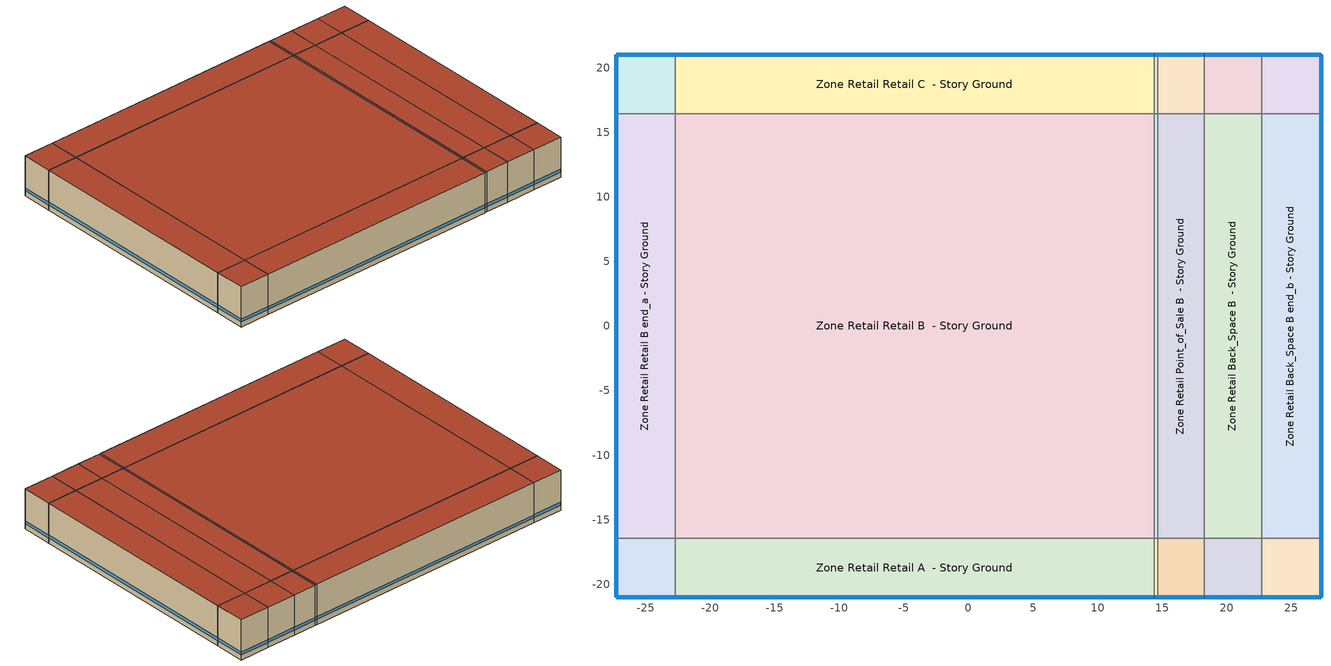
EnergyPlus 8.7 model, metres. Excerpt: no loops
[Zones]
Zone Retail Back_Space A  - Story Ground
 floor ground (Ground FloorGround_Floor_R11_T2013): 18.26,-21 18.26,-16.43 22.73,-16.43 22.73,-21 z0
 wall outside (Metal framed wallsW1_R8.60): 18.26,-21 22.73,-21 z0:6.1
 wall to Zone Retail Point_of_Sale A  - Story Ground (Typical Interior Wall): 18.26,-16.43 18.26,-21 z0:6.1
 wall to Zone Retail Back_Space B  - Story Ground (Typical Interior Wall): 22.73,-16.43 18.26,-16.43 z0:6.1
 wall to Zone Retail Back_Space A end_b - Story Ground (Typical Interior Wall): 22.73,-21 22.73,-16.43 z0:6.1
 window (U1.23_SHGC0.82_SimpleGlazing_Window_01): 18.28,-21 22.7,-21 z0.76:1.19
 roof outside (Metal roofR1_R14.20): 22.73,-21 22.73,-16.43 18.26,-16.43 18.26,-21 z6.1
Zone Retail Back_Space A end_b - Story Ground
 floor ground (Ground FloorGround_Floor_R11_T2013): 22.73,-21 22.73,-16.43 27.3,-16.43 27.3,-21 z0
 wall outside (Metal framed wallsW1_R8.60): 22.73,-21 27.3,-21 27.3,-16.43 z0:6.1
 wall to Zone Retail Back_Space B end_b - Story Ground (Typical Interior Wall): 27.3,-16.43 22.73,-16.43 z0:6.1
 window (U1.23_SHGC0.82_SimpleGlazing_Window_01): 27.3,-20.97 27.3,-16.45 / 22.75,-21 27.27,-21 z0.76:1.19
 roof outside (Metal roofR1_R14.20): 27.3,-21 27.3,-16.43 22.73,-16.43 22.73,-21 z6.1
Zone Retail Back_Space B  - Story Ground
 floor ground (Ground FloorGround_Floor_R11_T2013): 18.26,-16.43 18.26,16.43 22.73,16.43 22.73,-16.43 z0
 wall to Zone Retail Point_of_Sale B  - Story Ground (Typical Interior Wall): 18.26,16.43 18.26,-16.43 z0:6.1
 wall to Zone Retail Back_Space C  - Story Ground (Typical Interior Wall): 22.73,16.43 18.26,16.43 z0:6.1
 wall to Zone Retail Back_Space B end_b - Story Ground (Typical Interior Wall): 22.73,-16.43 22.73,16.43 z0:6.1
 roof outside (Metal roofR1_R14.20): 22.73,-16.43 22.73,16.43 18.26,16.43 18.26,-16.43 z6.1
Zone Retail Back_Space B end_b - Story Ground
 floor ground (Ground FloorGround_Floor_R11_T2013): 22.73,-16.43 22.73,16.43 27.3,16.43 27.3,-16.43 z0
 wall outside (Metal framed wallsW1_R8.60): 27.3,-16.43 27.3,16.43 z0:6.1
 wall to Zone Retail Back_Space C end_b - Story Ground (Typical Interior Wall): 27.3,16.43 22.73,16.43 z0:6.1
 window (U1.23_SHGC0.82_SimpleGlazing_Window_01): 27.3,-16.4 27.3,16.4 z0.76:1.19
 roof outside (Metal roofR1_R14.20): 27.3,-16.43 27.3,16.43 22.73,16.43 22.73,-16.43 z6.1
Zone Retail Back_Space C  - Story Ground
 floor ground (Ground FloorGround_Floor_R11_T2013): 18.26,16.43 18.26,21 22.73,21 22.73,16.43 z0
 wall outside (Metal framed wallsW1_R8.60): 22.73,21 18.26,21 z0:6.1
 wall to Zone Retail Point_of_Sale C  - Story Ground (Typical Interior Wall): 18.26,21 18.26,16.43 z0:6.1
 wall to Zone Retail Back_Space C end_b - Story Ground (Typical Interior Wall): 22.73,16.43 22.73,21 z0:6.1
 window (U1.23_SHGC0.82_SimpleGlazing_Window_01): 22.7,21 18.28,21 z0.76:1.19
 roof outside (Metal roofR1_R14.20): 22.73,16.43 22.73,21 18.26,21 18.26,16.43 z6.1
Zone Retail Back_Space C end_b - Story Ground
 floor ground (Ground FloorGround_Floor_R11_T2013): 22.73,16.43 22.73,21 27.3,21 27.3,16.43 z0
 wall outside (Metal framed wallsW1_R8.60): 27.3,16.43 27.3,21 22.73,21 z0:6.1
 window (U1.23_SHGC0.82_SimpleGlazing_Window_01): 27.27,21 22.75,21 / 27.3,16.45 27.3,20.97 z0.76:1.19
 roof outside (Metal roofR1_R14.20): 27.3,16.43 27.3,21 22.73,21 22.73,16.43 z6.1
Zone Retail Entry A  - Story Ground
 floor ground (Ground FloorGround_Floor_R11_T2013): 14.39,-21 14.39,-16.43 14.67,-16.43 14.67,-21 z0
 wall outside (Metal framed wallsW1_R8.60): 14.39,-21 14.67,-21 z0:6.1
 wall to Zone Retail Retail A  - Story Ground (Typical Interior Wall): 14.39,-16.43 14.39,-21 z0:6.1
 wall to Zone Retail Entry B  - Story Ground (Typical Interior Wall): 14.67,-16.43 14.39,-16.43 z0:6.1
 wall to Zone Retail Point_of_Sale A  - Story Ground (Typical Interior Wall): 14.67,-21 14.67,-16.43 z0:6.1
 window (U1.23_SHGC0.82_SimpleGlazing_Window_01): 14.41,-21 14.65,-21 z0.76:1.28
 roof outside (Metal roofR1_R14.20): 14.67,-21 14.67,-16.43 14.39,-16.43 14.39,-21 z6.1
Zone Retail Entry B  - Story Ground
 floor ground (Ground FloorGround_Floor_R11_T2013): 14.39,-16.43 14.39,16.43 14.67,16.43 14.67,-16.43 z0
 wall to Zone Retail Retail B  - Story Ground (Typical Interior Wall): 14.39,16.43 14.39,-16.43 z0:6.1
 wall to Zone Retail Entry C  - Story Ground (Typical Interior Wall): 14.67,16.43 14.39,16.43 z0:6.1
 wall to Zone Retail Point_of_Sale B  - Story Ground (Typical Interior Wall): 14.67,-16.43 14.67,16.43 z0:6.1
 roof outside (Metal roofR1_R14.20): 14.67,-16.43 14.67,16.43 14.39,16.43 14.39,-16.43 z6.1
Zone Retail Entry C  - Story Ground
 floor ground (Ground FloorGround_Floor_R11_T2013): 14.39,16.43 14.39,21 14.67,21 14.67,16.43 z0
 wall outside (Metal framed wallsW1_R8.60): 14.67,21 14.39,21 z0:6.1
 wall to Zone Retail Retail C  - Story Ground (Typical Interior Wall): 14.39,21 14.39,16.43 z0:6.1
 wall to Zone Retail Point_of_Sale C  - Story Ground (Typical Interior Wall): 14.67,16.43 14.67,21 z0:6.1
 window (U1.23_SHGC0.82_SimpleGlazing_Window_01): 14.65,21 14.41,21 z0.76:1.28
 roof outside (Metal roofR1_R14.20): 14.67,16.43 14.67,21 14.39,21 14.39,16.43 z6.1
Zone Retail Point_of_Sale A  - Story Ground
 floor ground (Ground FloorGround_Floor_R11_T2013): 14.67,-21 14.67,-16.43 18.26,-16.43 18.26,-21 z0
 wall outside (Metal framed wallsW1_R8.60): 14.67,-21 18.26,-21 z0:6.1
 wall to Zone Retail Point_of_Sale B  - Story Ground (Typical Interior Wall): 18.26,-16.43 14.67,-16.43 z0:6.1
 window (U1.23_SHGC0.82_SimpleGlazing_Window_01): 14.7,-21 18.23,-21 z0.76:1.19
 roof outside (Metal roofR1_R14.20): 18.26,-21 18.26,-16.43 14.67,-16.43 14.67,-21 z6.1
Zone Retail Point_of_Sale B  - Story Ground
 floor ground (Ground FloorGround_Floor_R11_T2013): 14.67,-16.43 14.67,16.43 18.26,16.43 18.26,-16.43 z0
 wall to Zone Retail Point_of_Sale C  - Story Ground (Typical Interior Wall): 18.26,16.43 14.67,16.43 z0:6.1
 roof outside (Metal roofR1_R14.20): 18.26,-16.43 18.26,16.43 14.67,16.43 14.67,-16.43 z6.1
Zone Retail Point_of_Sale C  - Story Ground
 floor ground (Ground FloorGround_Floor_R11_T2013): 14.67,16.43 14.67,21 18.26,21 18.26,16.43 z0
 wall outside (Metal framed wallsW1_R8.60): 18.26,21 14.67,21 z0:6.1
 window (U1.23_SHGC0.82_SimpleGlazing_Window_01): 18.23,21 14.7,21 z0.76:1.19
 roof outside (Metal roofR1_R14.20): 18.26,16.43 18.26,21 14.67,21 14.67,16.43 z6.1
Zone Retail Retail A  - Story Ground
 floor ground (Ground FloorGround_Floor_R11_T2013): -22.73,-21 -22.73,-16.43 14.39,-16.43 14.39,-21 z0
 wall outside (Metal framed wallsW1_R8.60): -22.73,-21 14.39,-21 z0:6.1
 wall to Zone Retail Retail A end_a - Story Ground (Typical Interior Wall): -22.73,-16.43 -22.73,-21 z0:6.1
 wall to Zone Retail Retail B  - Story Ground (Typical Interior Wall): 14.39,-16.43 -22.73,-16.43 z0:6.1
 window (U1.23_SHGC0.82_SimpleGlazing_Window_01): -22.7,-21 14.36,-21 z0.76:1.19
 roof outside (Metal roofR1_R14.20): 14.39,-21 14.39,-16.43 -22.73,-16.43 -22.73,-21 z6.1
Zone Retail Retail A end_a - Story Ground
 floor ground (Ground FloorGround_Floor_R11_T2013): -27.3,-21 -27.3,-16.43 -22.73,-16.43 -22.73,-21 z0
 wall outside (Metal framed wallsW1_R8.60): -27.3,-16.43 -27.3,-21 -22.73,-21 z0:6.1
 wall to Zone Retail Retail B end_a - Story Ground (Typical Interior Wall): -22.73,-16.43 -27.3,-16.43 z0:6.1
 window (U1.23_SHGC0.82_SimpleGlazing_Window_01): -27.3,-16.45 -27.3,-20.97 / -27.27,-21 -22.75,-21 z0.76:1.19
 roof outside (Metal roofR1_R14.20): -22.73,-21 -22.73,-16.43 -27.3,-16.43 -27.3,-21 z6.1
Zone Retail Retail B  - Story Ground
 floor ground (Ground FloorGround_Floor_R11_T2013): -22.73,-16.43 -22.73,16.43 14.39,16.43 14.39,-16.43 z0
 wall to Zone Retail Retail B end_a - Story Ground (Typical Interior Wall): -22.73,16.43 -22.73,-16.43 z0:6.1
 wall to Zone Retail Retail C  - Story Ground (Typical Interior Wall): 14.39,16.43 -22.73,16.43 z0:6.1
 roof outside (Metal roofR1_R14.20): 14.39,-16.43 14.39,16.43 -22.73,16.43 -22.73,-16.43 z6.1
Zone Retail Retail B end_a - Story Ground
 floor ground (Ground FloorGround_Floor_R11_T2013): -27.3,-16.43 -27.3,16.43 -22.73,16.43 -22.73,-16.43 z0
 wall outside (Metal framed wallsW1_R8.60): -27.3,16.43 -27.3,-16.43 z0:6.1
 wall to Zone Retail Retail C end_a - Story Ground (Typical Interior Wall): -22.73,16.43 -27.3,16.43 z0:6.1
 window (U1.23_SHGC0.82_SimpleGlazing_Window_01): -27.3,16.4 -27.3,-16.4 z0.76:1.19
 roof outside (Metal roofR1_R14.20): -22.73,-16.43 -22.73,16.43 -27.3,16.43 -27.3,-16.43 z6.1
Zone Retail Retail C  - Story Ground
 floor ground (Ground FloorGround_Floor_R11_T2013): -22.73,16.43 -22.73,21 14.39,21 14.39,16.43 z0
 wall outside (Metal framed wallsW1_R8.60): 14.39,21 -22.73,21 z0:6.1
 wall to Zone Retail Retail C end_a - Story Ground (Typical Interior Wall): -22.73,21 -22.73,16.43 z0:6.1
 window (U1.23_SHGC0.82_SimpleGlazing_Window_01): 14.36,21 -22.7,21 z0.76:1.19
 roof outside (Metal roofR1_R14.20): 14.39,16.43 14.39,21 -22.73,21 -22.73,16.43 z6.1
Zone Retail Retail C end_a - Story Ground
 floor ground (Ground FloorGround_Floor_R11_T2013): -27.3,16.43 -27.3,21 -22.73,21 -22.73,16.43 z0
 wall outside (Metal framed wallsW1_R8.60): -22.73,21 -27.3,21 -27.3,16.43 z0:6.1
 window (U1.23_SHGC0.82_SimpleGlazing_Window_01): -27.3,20.97 -27.3,16.45 / -22.75,21 -27.27,21 z0.76:1.19
 roof outside (Metal roofR1_R14.20): -22.73,16.43 -22.73,21 -27.3,21 -27.3,16.43 z6.1
[Building]
CEC Pre-1978|RetailStandalone
[Site:Location]
Climate Zone 3_CA_USA: Latitude {deg}=37.7; Longitude {deg}=-122.2; Time Zone {hr}=-8; Elevation {m}=2
[Site:WaterMainsTemperature]
Calculation Method=Correlation; Annual Average Outdoor Air Temperature {C}=14.1417; Maximum Difference In Monthly Average Outdoor Air Temperatures {deltaC}=7.8
[SizingPeriod:DesignDay] Day of Month=21; Dry-Bulb Temperature Range Modifier Type=DefaultMultipliers; Humidity Condition Type=Wetbulb; Barometric Pressure {Pa}=101301; Rain Indicator=No; Snow Indicator=No; Daylight Saving Time Indicator=No
Name | Month | Day Type | Maximum Dry-Bulb Temperature {C} | Daily Dry-Bulb Temperature Range {deltaC} | Wetbulb or DewPoint at Maximum Dry-Bulb {C} | Wind Speed {m/s} | Wind Direction {deg} | Solar Model Indicator | ASHRAE Clear Sky Optical Depth for Beam Irradiance (taub) | ASHRAE Clear Sky Optical Depth for Diffuse Irradiance (taud) | Sky Clearness
Climate Zone 3 Ann Clg .4% Condns DB=>MWB | 8 | SummerDesignDay | 27.7 | 7.4 | 18.3 | 4.9 | 290 | ASHRAETau | 0.367 | 2.428
Climate Zone 3 Ann Clg .4% Condns WB=>MDB | 8 | SummerDesignDay | 25.5 | 7.4 | 19.8 | 4.9 | 290 | ASHRAETau | 0.367 | 2.428
Climate Zone 3 Ann Htg 99.6% Condns DB | 1 | WinterDesignDay | 2.9 | 0 | 2.9 | 2.2 | 50 | ASHRAEClearSky |  |  | 0
[Material]
Name | Roughness | Thickness {m} | Conductivity {W/m-K} | Density {kg/m3} | Specific Heat {J/kg-K} | Thermal Absorptance | Solar Absorptance | Visible Absorptance
Air - Metal Wall Framing - 16 or 24 in. OC | Smooth | 0.1397 | 1.22017 | 1.28148 | 1004.832 | 0.9 | 0.7 | 0.7
Carpet - 3/4 in. CBES | Smooth | 0.01905 | 0.0500335 | 288.332 | 1381.644 | 0.9 | 0.7 | 0.8
G01 13mm gypsum board | Smooth | 0.0127 | 0.160031 | 800.001 | 1090.73 | 0.9 | 0.7 | 0.5
Ground_Floor_R11_T2013 | Smooth | 0.0442273 | 0.0230232 | 16.0185 | 1130.436 | 0.9 | 0.7 | 0.8
Gypsum Board - 1/2 in. CBES | Smooth | 0.0127 | 0.160107 | 640.739 | 1130.436 | 0.9 | 0.7 | 0.8
Metal Standing Seam - 1/16 in. CBES | MediumRough | 0.001524 | 0.580388 | 7820.53 | 502.416 | 0.85 | 0.37 | 0.85
Plywood - 5/8 in. CBES | Smooth | 0.016002 | 0.12008 | 480.554 | 1884.06 | 0.9 | 0.7 | 0.7
R1_R14.20 | Smooth | 0.0575653 | 0.0230232 | 16.0185 | 1130.436 | 0.9 | 0.7 | 0.8
Stucco - 7/8 in. CBES | MediumRough | 0.022352 | 0.700468 | 1855.1 | 837.36 | 0.9 | 0.7 | 0.8
W1_R8.60 | Smooth | 0.0348619 | 0.0230232 | 16.0185 | 1130.436 | 0.9 | 0.7 | 0.8
[WindowMaterial:SimpleGlazingSystem]
U1.23_SHGC0.82_SimpleGlazing_Window_01: U-Factor {W/m2-K}=6.98426; Solar Heat Gain Coefficient=0.82; Visible Transmittance=0.81
[Construction]
Ground FloorGround_Floor_R11_T2013: Ground_Floor_R11_T2013, Plywood - 5/8 in. CBES, Carpet - 3/4 in. CBES
Metal framed wallsW1_R8.60: Stucco - 7/8 in. CBES, W1_R8.60, Air - Metal Wall Framing - 16 or 24 in. OC, Gypsum Board - 1/2 in. CBES
Metal roofR1_R14.20: Metal Standing Seam - 1/16 in. CBES, R1_R14.20
Typical Interior Wall: G01 13mm gypsum board, G01 13mm gypsum board
U1.23_SHGC0.82_SimpleGlazing_Window_01: U1.23_SHGC0.82_SimpleGlazing_Window_01
[Zone] Multiplier=1
Zone Retail Back_Space A  - Story Ground; Zone Retail Back_Space A end_b - Story Ground; Zone Retail Back_Space B  - Story Ground; Zone Retail Back_Space B end_b - Story Ground; Zone Retail Back_Space C  - Story Ground; Zone Retail Back_Space C end_b - Story Ground; Zone Retail Entry A  - Story Ground; Zone Retail Entry B  - Story Ground; Zone Retail Entry C  - Story Ground; Zone Retail Point_of_Sale A  - Story Ground; Zone Retail Point_of_Sale B  - Story Ground; Zone Retail Point_of_Sale C  - Story Ground; Zone Retail Retail A  - Story Ground; Zone Retail Retail A end_a - Story Ground; Zone Retail Retail B  - Story Ground; Zone Retail Retail B end_a - Story Ground; Zone Retail Retail C  - Story Ground; Zone Retail Retail C end_a - Story Ground
[AvailabilityManager:NightCycle] Applicability Schedule=Always On Discrete; Fan Schedule=Always On Discrete; Control Type=CycleOnAny; Thermostat Tolerance {deltaC}=1; Cycling Run Time {s}=3600
Availability Manager Night Cycle 17; Availability Manager Night Cycle 18; Availability Manager Night Cycle 15; Availability Manager Night Cycle 3; Availability Manager Night Cycle 4; Availability Manager Night Cycle 6; Availability Manager Night Cycle 9; Availability Manager Night Cycle 8; Availability Manager Night Cycle 12; Availability Manager Night Cycle 5; Availability Manager Night Cycle 1; Availability Manager Night Cycle 13; Availability Manager Night Cycle 2; Availability Manager Night Cycle 14; Availability Manager Night Cycle 7; Availability Manager Night Cycle 16; Availability Manager Night Cycle 10; Availability Manager Night Cycle 11
[AvailabilityManager:Scheduled] Schedule=Always On Discrete
Zone Retail Back_Space A  - Story Ground PSZ-AC OA Sys Availability Manager; Zone Retail Back_Space A end_b - Story Ground PSZ-AC OA Sys Availability Manager; Zone Retail Back_Space B  - Story Ground PSZ-AC OA Sys Availability Manager; Zone Retail Back_Space B end_b - Story Ground PSZ-AC OA Sys Availability Manager; Zone Retail Back_Space C  - Story Ground PSZ-AC OA Sys Availability Manager; Zone Retail Back_Space C end_b - Story Ground PSZ-AC OA Sys Availability Manager; Zone Retail Entry A  - Story Ground PSZ-AC OA Sys Availability Manager; Zone Retail Entry B  - Story Ground PSZ-AC OA Sys Availability Manager; Zone Retail Entry C  - Story Ground PSZ-AC OA Sys Availability Manager; Zone Retail Point_of_Sale A  - Story Ground PSZ-AC OA Sys Availability Manager; Zone Retail Point_of_Sale B  - Story Ground PSZ-AC OA Sys Availability Manager; Zone Retail Point_of_Sale C  - Story Ground PSZ-AC OA Sys Availability Manager; Zone Retail Retail A  - Story Ground PSZ-AC OA Sys Availability Manager; Zone Retail Retail A end_a - Story Ground PSZ-AC OA Sys Availability Manager; Zone Retail Retail B  - Story Ground PSZ-AC OA Sys Availability Manager; Zone Retail Retail B end_a - Story Ground PSZ-AC OA Sys Availability Manager; Zone Retail Retail C  - Story Ground PSZ-AC OA Sys Availability Manager; Zone Retail Retail C end_a - Story Ground PSZ-AC OA Sys Availability Manager
[Schedule:Constant]
Always On Discrete: Hourly Value=1
